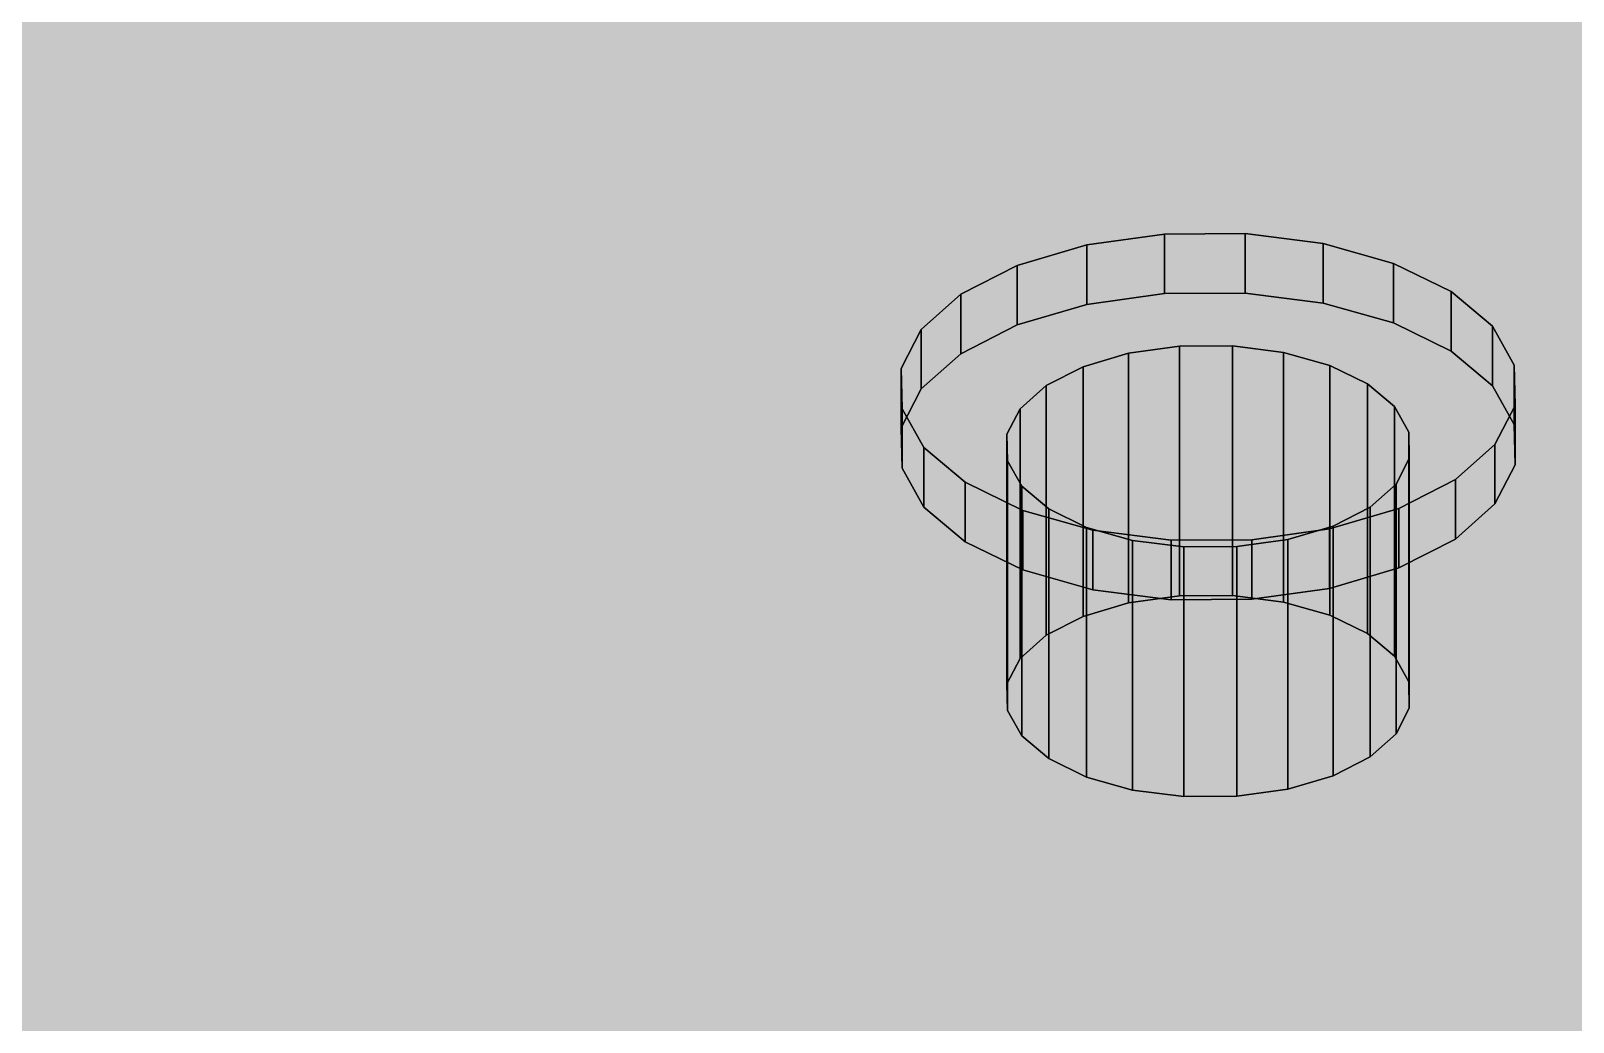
# Model space of a CAD drawing. Header units: millimetres. Extents: x 50 to 612415, y 2 to 4150.
# Drawn here: x 483311.5 to 483382.5, y 1696.2 to 1741.9 of the extents above; entities that cross this region are included whole.
import ezdxf

# ---------------------------------------------------------------- set-up
doc = ezdxf.new("R2010")
doc.units = ezdxf.units.MM
doc.layers.add('HATCH', color=8, linetype='Continuous', lineweight=9)
doc.layers.add('OUTLINE', color=7, linetype='Continuous', lineweight=25)

msp = doc.modelspace()

# ---------------------------------------------------------------- hatches: boundary and pattern name
at = {"layer": 'HATCH', "true_color": 0xccae87}
for points in [[(482236.051, 2326.54), (482234.576, 2327.262), (483589.466, 1560.596)], [(482234.576, 2327.262), (483374.383, 1641.252), (483587.4, 1561.607)], [(482234.576, 2327.262), (483587.4, 1561.607), (483589.466, 1560.596)], [(482486.559, 2232.6), (482236.051, 2326.54), (483589.466, 1560.596)], [(483589.466, 1555.118), (482234.576, 2321.783), (482236.051, 2321.061)], [(483587.4, 1556.128), (483374.383, 1635.773), (482234.576, 2321.783)], [(483589.466, 1555.118), (483587.4, 1556.128), (482234.576, 2321.783)], [(483589.466, 1555.118), (482236.051, 2321.061), (482486.559, 2227.121)], [(483248.203, 1946.983), (482486.559, 2232.6), (483589.466, 1560.596)], [(483589.466, 1555.118), (482486.559, 2227.121), (483248.203, 1941.505)], [(483213.536, 1761.563), (482871.935, 1889.664), (483587.4, 1556.128)], [(483587.4, 1549.28), (482871.935, 1882.816), (483213.536, 1754.715)], [(483213.536, 1754.715), (482871.935, 1882.816), (483587.4, 1549.28)], [(483587.4, 1546.541), (482871.935, 1880.076), (483213.536, 1751.976)], [(483213.536, 1751.976), (482871.935, 1880.076), (483587.4, 1546.541)], [(483587.4, 1545.856), (482871.935, 1879.392), (483213.536, 1751.291)], [(483213.536, 1751.291), (482871.935, 1879.392), (483587.4, 1545.856)], [(483826.707, 1796.287), (483219.399, 1760.812), (483589.466, 1555.118)], [(483826.707, 1789.439), (483219.399, 1753.964), (483589.466, 1548.27)], [(483589.466, 1548.27), (483219.399, 1753.964), (483826.707, 1789.439)], [(483589.466, 1545.53), (483219.399, 1751.225), (483826.707, 1786.7)], [(483807.226, 1765.577), (483219.399, 1751.225), (483589.466, 1545.53)], [(483807.226, 1764.892), (483219.399, 1750.54), (483589.466, 1544.846)], [(483589.466, 1544.846), (483219.399, 1750.54), (483807.226, 1764.892)], [(483215.335, 1761.057), (483213.536, 1761.563), (483589.466, 1555.118)], [(483213.536, 1761.563), (483587.4, 1556.128), (483589.466, 1555.118)], [(483807.226, 1761.468), (483219.399, 1747.116), (483589.466, 1541.422)], [(483589.466, 1541.422), (483219.399, 1747.116), (483807.226, 1761.468)], [(483217.335, 1760.801), (483215.335, 1761.057), (483589.466, 1555.118)], [(483219.399, 1760.812), (483217.335, 1760.801), (483589.466, 1555.118)], [(483589.466, 1535.943), (483219.399, 1741.638), (483807.226, 1755.99)], [(483215.335, 1754.209), (483213.536, 1754.715), (483589.466, 1548.27)], [(483589.466, 1548.27), (483213.536, 1754.715), (483215.335, 1754.209)], [(483213.536, 1754.715), (483587.4, 1549.28), (483589.466, 1548.27)], [(483589.466, 1548.27), (483587.4, 1549.28), (483213.536, 1754.715)], [(483217.335, 1753.953), (483215.335, 1754.209), (483589.466, 1548.27)], [(483589.466, 1548.27), (483215.335, 1754.209), (483217.335, 1753.953)], [(483219.399, 1753.964), (483217.335, 1753.953), (483589.466, 1548.27)], [(483589.466, 1548.27), (483217.335, 1753.953), (483219.399, 1753.964)], [(483215.335, 1751.47), (483213.536, 1751.976), (483589.466, 1545.53)], [(483589.466, 1545.53), (483213.536, 1751.976), (483215.335, 1751.47)], [(483213.536, 1751.976), (483587.4, 1546.541), (483589.466, 1545.53)], [(483589.466, 1545.53), (483587.4, 1546.541), (483213.536, 1751.976)], [(483217.335, 1751.214), (483215.335, 1751.47), (483589.466, 1545.53)], [(483589.466, 1545.53), (483215.335, 1751.47), (483217.335, 1751.214)], [(483215.335, 1750.785), (483213.536, 1751.291), (483589.466, 1544.846)], [(483589.466, 1544.846), (483213.536, 1751.291), (483215.335, 1750.785)], [(483213.536, 1751.291), (483587.4, 1545.856), (483589.466, 1544.846)], [(483589.466, 1544.846), (483587.4, 1545.856), (483213.536, 1751.291)], [(483217.335, 1750.529), (483215.335, 1750.785), (483589.466, 1544.846)], [(483589.466, 1544.846), (483215.335, 1750.785), (483217.335, 1750.529)], [(483219.399, 1751.225), (483217.335, 1751.214), (483589.466, 1545.53)], [(483589.466, 1545.53), (483217.335, 1751.214), (483219.399, 1751.225)], [(483219.399, 1750.54), (483217.335, 1750.529), (483589.466, 1544.846)], [(483589.466, 1544.846), (483217.335, 1750.529), (483219.399, 1750.54)]]:
    msp.add_hatch(color=43, dxfattribs=at).paths.add_polyline_path(points)
at = {"layer": 'HATCH', "true_color": 0xaeb3b7}
for points in [[(483363.662, 1729.795), (483360.084, 1729.294), (483360.084, 1732.034), (483363.662, 1732.534)], [(483370.977, 1729.354), (483367.378, 1729.815), (483367.378, 1732.555), (483370.977, 1732.094)], [(483364.356, 1715.864), (483362.01, 1715.536), (483362.01, 1727.04), (483364.356, 1727.368)], [(483369.151, 1715.575), (483366.791, 1715.877), (483366.791, 1727.382), (483369.151, 1727.079)], [(483360.373, 1716.145), (483363.973, 1715.684), (483363.973, 1718.423), (483360.373, 1718.885)], [(483367.688, 1715.705), (483371.267, 1716.205), (483371.267, 1718.944), (483367.688, 1718.444)], [(483362.2, 1706.916), (483364.559, 1706.613), (483364.559, 1718.118), (483362.2, 1718.42)], [(483366.995, 1706.627), (483369.341, 1706.955), (483369.341, 1718.46), (483366.995, 1718.131)]]:
    msp.add_hatch(color=253, dxfattribs=at).paths.add_polyline_path(points)
at = {"layer": 'HATCH', "true_color": 0xb7bcc0}
for points in [[(483371.267, 1718.944), (483363.662, 1732.534), (483360.084, 1732.034)], [(483371.267, 1718.944), (483367.378, 1732.555), (483363.662, 1732.534)], [(483371.267, 1718.944), (483370.977, 1732.094), (483367.378, 1732.555)], [(483371.267, 1718.944), (483360.084, 1732.034), (483356.887, 1731.087)], [(483371.267, 1718.944), (483374.215, 1731.182), (483370.977, 1732.094)], [(483371.267, 1718.944), (483356.887, 1731.087), (483354.289, 1729.759)], [(483371.267, 1718.944), (483376.871, 1729.883), (483374.215, 1731.182)], [(483371.267, 1718.944), (483354.289, 1729.759), (483352.466, 1728.14)], [(483360.084, 1729.294), (483363.662, 1729.795), (483371.267, 1716.205)], [(483363.662, 1729.795), (483367.378, 1729.815), (483371.267, 1716.205)], [(483367.378, 1729.815), (483370.977, 1729.354), (483371.267, 1716.205)], [(483371.267, 1718.944), (483378.765, 1728.285), (483376.871, 1729.883)], [(483356.887, 1728.348), (483360.084, 1729.294), (483371.267, 1716.205)], [(483370.977, 1729.354), (483374.215, 1728.443), (483371.267, 1716.205)], [(483371.267, 1718.944), (483352.466, 1728.14), (483351.544, 1726.34)], [(483354.289, 1727.02), (483356.887, 1728.348), (483371.267, 1716.205)], [(483374.215, 1728.443), (483376.871, 1727.144), (483371.267, 1716.205)], [(483371.267, 1718.944), (483379.766, 1726.496), (483378.765, 1728.285)], [(483369.341, 1718.46), (483364.356, 1727.368), (483362.01, 1727.04)], [(483369.341, 1718.46), (483366.791, 1727.382), (483364.356, 1727.368)], [(483369.341, 1718.46), (483369.151, 1727.079), (483366.791, 1727.382)], [(483352.466, 1725.401), (483354.289, 1727.02), (483371.267, 1716.205)], [(483369.341, 1718.46), (483362.01, 1727.04), (483359.914, 1726.42)], [(483369.341, 1718.46), (483371.274, 1726.482), (483369.151, 1727.079)], [(483376.871, 1727.144), (483378.765, 1725.545), (483371.267, 1716.205)], [(483371.267, 1718.944), (483351.544, 1726.34), (483351.585, 1724.483)], [(483369.341, 1718.46), (483359.914, 1726.42), (483358.211, 1725.549)], [(483369.341, 1718.46), (483373.015, 1725.631), (483371.274, 1726.482)], [(483371.267, 1718.944), (483379.807, 1724.638), (483379.766, 1726.496)], [(483351.544, 1723.601), (483352.466, 1725.401), (483371.267, 1716.205)], [(483369.341, 1718.46), (483358.211, 1725.549), (483357.016, 1724.488)], [(483369.341, 1718.46), (483374.256, 1724.583), (483373.015, 1725.631)], [(483378.765, 1725.545), (483379.766, 1723.756), (483371.267, 1716.205)], [(483371.267, 1718.944), (483351.585, 1724.483), (483352.586, 1722.694)], [(483369.341, 1718.46), (483357.016, 1724.488), (483356.412, 1723.308)], [(483369.341, 1718.46), (483374.912, 1723.41), (483374.256, 1724.583)], [(483371.267, 1718.944), (483378.884, 1722.838), (483379.807, 1724.638)], [(483351.585, 1721.743), (483351.544, 1723.601), (483371.267, 1716.205)], [(483369.341, 1718.46), (483356.412, 1723.308), (483356.438, 1722.09)], [(483369.341, 1718.46), (483374.939, 1722.192), (483374.912, 1723.41)], [(483379.766, 1723.756), (483379.807, 1721.899), (483371.267, 1716.205)], [(483371.267, 1718.944), (483352.586, 1722.694), (483354.479, 1721.095)], [(483371.267, 1718.944), (483377.062, 1721.219), (483378.884, 1722.838)], [(483352.586, 1719.954), (483351.585, 1721.743), (483371.267, 1716.205)], [(483369.341, 1718.46), (483356.438, 1722.09), (483357.095, 1720.917)], [(483369.341, 1718.46), (483374.335, 1721.012), (483374.939, 1722.192)], [(483379.807, 1721.899), (483378.884, 1720.099), (483371.267, 1716.205)], [(483371.267, 1718.944), (483354.479, 1721.095), (483357.135, 1719.796)], [(483369.341, 1718.46), (483357.095, 1720.917), (483358.336, 1719.869)], [(483369.341, 1718.46), (483373.14, 1719.951), (483374.335, 1721.012)], [(483371.267, 1718.944), (483374.464, 1719.891), (483377.062, 1721.219)], [(483354.479, 1718.356), (483352.586, 1719.954), (483371.267, 1716.205)], [(483371.267, 1718.944), (483357.135, 1719.796), (483360.373, 1718.885)], [(483369.341, 1718.46), (483358.336, 1719.869), (483360.077, 1719.018)], [(483369.341, 1718.46), (483371.437, 1719.08), (483373.14, 1719.951)], [(483378.884, 1720.099), (483377.062, 1718.48), (483371.267, 1716.205)], [(483369.341, 1718.46), (483360.077, 1719.018), (483362.2, 1718.42)], [(483371.267, 1718.944), (483360.373, 1718.885), (483363.973, 1718.423)], [(483371.267, 1718.944), (483363.973, 1718.423), (483367.688, 1718.444)], [(483357.135, 1717.057), (483354.479, 1718.356), (483371.267, 1716.205)], [(483369.341, 1718.46), (483362.2, 1718.42), (483364.559, 1718.118)], [(483369.341, 1718.46), (483364.559, 1718.118), (483366.995, 1718.131)], [(483377.062, 1718.48), (483374.464, 1717.152), (483371.267, 1716.205)], [(483360.373, 1716.145), (483357.135, 1717.057), (483371.267, 1716.205)], [(483363.973, 1715.684), (483360.373, 1716.145), (483371.267, 1716.205)], [(483367.688, 1715.705), (483363.973, 1715.684), (483371.267, 1716.205)], [(483359.914, 1714.915), (483362.01, 1715.536), (483369.341, 1706.955)], [(483362.01, 1715.536), (483364.356, 1715.864), (483369.341, 1706.955)], [(483364.356, 1715.864), (483366.791, 1715.877), (483369.341, 1706.955)], [(483366.791, 1715.877), (483369.151, 1715.575), (483369.341, 1706.955)], [(483369.151, 1715.575), (483371.274, 1714.977), (483369.341, 1706.955)], [(483358.211, 1714.044), (483359.914, 1714.915), (483369.341, 1706.955)], [(483371.274, 1714.977), (483373.015, 1714.126), (483369.341, 1706.955)], [(483357.016, 1712.983), (483358.211, 1714.044), (483369.341, 1706.955)], [(483373.015, 1714.126), (483374.256, 1713.078), (483369.341, 1706.955)], [(483356.412, 1711.803), (483357.016, 1712.983), (483369.341, 1706.955)], [(483374.256, 1713.078), (483374.912, 1711.905), (483369.341, 1706.955)], [(483356.438, 1710.585), (483356.412, 1711.803), (483369.341, 1706.955)], [(483374.912, 1711.905), (483374.939, 1710.687), (483369.341, 1706.955)], [(483357.095, 1709.413), (483356.438, 1710.585), (483369.341, 1706.955)], [(483374.939, 1710.687), (483374.335, 1709.507), (483369.341, 1706.955)], [(483358.336, 1708.365), (483357.095, 1709.413), (483369.341, 1706.955)], [(483374.335, 1709.507), (483373.14, 1708.446), (483369.341, 1706.955)], [(483360.077, 1707.513), (483358.336, 1708.365), (483369.341, 1706.955)], [(483373.14, 1708.446), (483371.437, 1707.575), (483369.341, 1706.955)], [(483362.2, 1706.916), (483360.077, 1707.513), (483369.341, 1706.955)], [(483364.559, 1706.613), (483362.2, 1706.916), (483369.341, 1706.955)], [(483366.995, 1706.627), (483364.559, 1706.613), (483369.341, 1706.955)]]:
    msp.add_hatch(color=9, dxfattribs=at).paths.add_polyline_path(points)
at = {"layer": 'HATCH', "true_color": 0xaeb4b7}
for points in [[(483367.378, 1729.815), (483363.662, 1729.795), (483363.662, 1732.534), (483367.378, 1732.555)], [(483366.791, 1715.877), (483364.356, 1715.864), (483364.356, 1727.368), (483366.791, 1727.382)], [(483363.973, 1715.684), (483367.688, 1715.705), (483367.688, 1718.444), (483363.973, 1718.423)], [(483364.559, 1706.613), (483366.995, 1706.627), (483366.995, 1718.131), (483364.559, 1718.118)]]:
    msp.add_hatch(color=253, dxfattribs=at).paths.add_polyline_path(points)
at = {"layer": 'HATCH', "true_color": 0xadb2b6}
for points in [[(483360.084, 1729.294), (483356.887, 1728.348), (483356.887, 1731.087), (483360.084, 1732.034)], [(483374.215, 1728.443), (483370.977, 1729.354), (483370.977, 1732.094), (483374.215, 1731.182)], [(483362.01, 1715.536), (483359.914, 1714.915), (483359.914, 1726.42), (483362.01, 1727.04)], [(483371.274, 1714.977), (483369.151, 1715.575), (483369.151, 1727.079), (483371.274, 1726.482)], [(483357.135, 1717.057), (483360.373, 1716.145), (483360.373, 1718.885), (483357.135, 1719.796)], [(483371.267, 1716.205), (483374.464, 1717.152), (483374.464, 1719.891), (483371.267, 1718.944)], [(483360.077, 1707.513), (483362.2, 1706.916), (483362.2, 1718.42), (483360.077, 1719.018)], [(483369.341, 1706.955), (483371.437, 1707.575), (483371.437, 1719.08), (483369.341, 1718.46)]]:
    msp.add_hatch(color=253, dxfattribs=at).paths.add_polyline_path(points)
at = {"layer": 'HATCH', "true_color": 0xabb0b4}
for points in [[(483356.887, 1728.348), (483354.289, 1727.02), (483354.289, 1729.759), (483356.887, 1731.087)], [(483376.871, 1727.144), (483374.215, 1728.443), (483374.215, 1731.182), (483376.871, 1729.883)], [(483359.914, 1714.915), (483358.211, 1714.044), (483358.211, 1725.549), (483359.914, 1726.42)], [(483373.015, 1714.126), (483371.274, 1714.977), (483371.274, 1726.482), (483373.015, 1725.631)], [(483354.479, 1718.356), (483357.135, 1717.057), (483357.135, 1719.796), (483354.479, 1721.095)], [(483374.464, 1717.152), (483377.062, 1718.48), (483377.062, 1721.219), (483374.464, 1719.891)], [(483358.336, 1708.365), (483360.077, 1707.513), (483360.077, 1719.018), (483358.336, 1719.869)], [(483371.437, 1707.575), (483373.14, 1708.446), (483373.14, 1719.951), (483371.437, 1719.08)]]:
    msp.add_hatch(color=253, dxfattribs=at).paths.add_polyline_path(points)
at = {"layer": 'HATCH', "true_color": 0xa8aeb1}
for points in [[(483354.289, 1727.02), (483352.466, 1725.401), (483352.466, 1728.14), (483354.289, 1729.759)], [(483358.211, 1714.044), (483357.016, 1712.983), (483357.016, 1724.488), (483358.211, 1725.549)], [(483377.062, 1718.48), (483378.884, 1720.099), (483378.884, 1722.838), (483377.062, 1721.219)], [(483373.14, 1708.446), (483374.335, 1709.507), (483374.335, 1721.012), (483373.14, 1719.951)]]:
    msp.add_hatch(color=253, dxfattribs=at).paths.add_polyline_path(points)
at = {"layer": 'HATCH', "true_color": 0xa9aeb1}
for points in [[(483378.765, 1725.545), (483376.871, 1727.144), (483376.871, 1729.883), (483378.765, 1728.285)], [(483374.256, 1713.078), (483373.015, 1714.126), (483373.015, 1725.631), (483374.256, 1724.583)], [(483352.586, 1719.954), (483354.479, 1718.356), (483354.479, 1721.095), (483352.586, 1722.694)], [(483357.095, 1709.413), (483358.336, 1708.365), (483358.336, 1719.869), (483357.095, 1720.917)]]:
    msp.add_hatch(color=253, dxfattribs=at).paths.add_polyline_path(points)
at = {"layer": 'HATCH', "true_color": 0xa6abae}
for points in [[(483352.466, 1725.401), (483351.544, 1723.601), (483351.544, 1726.34), (483352.466, 1728.14)], [(483379.766, 1723.756), (483378.765, 1725.545), (483378.765, 1728.285), (483379.766, 1726.496)], [(483351.585, 1721.743), (483352.586, 1719.954), (483352.586, 1722.694), (483351.585, 1724.483)], [(483357.016, 1712.983), (483356.412, 1711.803), (483356.412, 1723.308), (483357.016, 1724.488)], [(483374.912, 1711.905), (483374.256, 1713.078), (483374.256, 1724.583), (483374.912, 1723.41)], [(483378.884, 1720.099), (483379.807, 1721.899), (483379.807, 1724.638), (483378.884, 1722.838)], [(483356.438, 1710.585), (483357.095, 1709.413), (483357.095, 1720.917), (483356.438, 1722.09)], [(483374.335, 1709.507), (483374.939, 1710.687), (483374.939, 1722.192), (483374.335, 1721.012)]]:
    msp.add_hatch(color=253, dxfattribs=at).paths.add_polyline_path(points)
at = {"layer": 'HATCH', "true_color": 0xa3a8ab}
for points in [[(483351.544, 1723.601), (483351.585, 1721.743), (483351.585, 1724.483), (483351.544, 1726.34)], [(483379.807, 1721.899), (483379.766, 1723.756), (483379.766, 1726.496), (483379.807, 1724.638)], [(483356.412, 1711.803), (483356.438, 1710.585), (483356.438, 1722.09), (483356.412, 1723.308)], [(483374.939, 1710.687), (483374.912, 1711.905), (483374.912, 1723.41), (483374.939, 1722.192)]]:
    msp.add_hatch(color=253, dxfattribs=at).paths.add_polyline_path(points)

# ---------------------------------------------------------------- linework, layer by layer
at = {"layer": 'OUTLINE', "color": 139, "true_color": 0x42544a}
for p, q in [((483360.084, 1732.034), (483363.662, 1732.534)), ((483363.662, 1732.534), (483360.084, 1732.034)), ((483363.662, 1732.534), (483367.378, 1732.555)), ((483367.378, 1732.555), (483363.662, 1732.534)), ((483363.662, 1729.795), (483363.662, 1732.534)), ((483363.662, 1732.534), (483363.662, 1729.795)), ((483367.378, 1732.555), (483367.378, 1729.815)), ((483367.378, 1729.815), (483367.378, 1732.555)), ((483367.378, 1732.555), (483370.977, 1732.094)), ((483370.977, 1732.094), (483367.378, 1732.555)), ((483356.887, 1731.087), (483360.084, 1732.034)), ((483360.084, 1732.034), (483356.887, 1731.087)), ((483360.084, 1729.294), (483360.084, 1732.034)), ((483360.084, 1732.034), (483360.084, 1729.294)), ((483370.977, 1732.094), (483370.977, 1729.354)), ((483370.977, 1729.354), (483370.977, 1732.094)), ((483370.977, 1732.094), (483374.215, 1731.182)), ((483374.215, 1731.182), (483370.977, 1732.094)), ((483354.289, 1729.759), (483356.887, 1731.087)), ((483356.887, 1731.087), (483354.289, 1729.759)), ((483356.887, 1728.348), (483356.887, 1731.087)), ((483356.887, 1731.087), (483356.887, 1728.348)), ((483374.215, 1731.182), (483374.215, 1728.443)), ((483374.215, 1728.443), (483374.215, 1731.182)), ((483374.215, 1731.182), (483376.871, 1729.883)), ((483376.871, 1729.883), (483374.215, 1731.182)), ((483352.466, 1728.14), (483354.289, 1729.759)), ((483354.289, 1729.759), (483352.466, 1728.14)), ((483354.289, 1727.02), (483354.289, 1729.759)), ((483354.289, 1729.759), (483354.289, 1727.02)), ((483363.662, 1729.795), (483360.084, 1729.294)), ((483360.084, 1729.294), (483363.662, 1729.795)), ((483367.378, 1729.815), (483363.662, 1729.795)), ((483363.662, 1729.795), (483367.378, 1729.815)), ((483370.977, 1729.354), (483367.378, 1729.815)), ((483367.378, 1729.815), (483370.977, 1729.354)), ((483376.871, 1729.883), (483376.871, 1727.144)), ((483376.871, 1727.144), (483376.871, 1729.883)), ((483376.871, 1729.883), (483378.765, 1728.285)), ((483378.765, 1728.285), (483376.871, 1729.883)), ((483360.084, 1729.294), (483356.887, 1728.348)), ((483356.887, 1728.348), (483360.084, 1729.294)), ((483374.215, 1728.443), (483370.977, 1729.354)), ((483370.977, 1729.354), (483374.215, 1728.443)), ((483351.544, 1726.34), (483352.466, 1728.14)), ((483352.466, 1728.14), (483351.544, 1726.34)), ((483352.466, 1725.401), (483352.466, 1728.14)), ((483352.466, 1728.14), (483352.466, 1725.401)), ((483356.887, 1728.348), (483354.289, 1727.02)), ((483354.289, 1727.02), (483356.887, 1728.348)), ((483376.871, 1727.144), (483374.215, 1728.443)), ((483374.215, 1728.443), (483376.871, 1727.144)), ((483378.765, 1728.285), (483378.765, 1725.545)), ((483378.765, 1725.545), (483378.765, 1728.285)), ((483378.765, 1728.285), (483379.766, 1726.496)), ((483379.766, 1726.496), (483378.765, 1728.285)), ((483362.01, 1727.04), (483364.356, 1727.368)), ((483364.356, 1727.368), (483362.01, 1727.04)), ((483364.356, 1727.368), (483366.791, 1727.382)), ((483366.791, 1727.382), (483364.356, 1727.368)), ((483364.356, 1715.864), (483364.356, 1727.368)), ((483364.356, 1727.368), (483364.356, 1715.864)), ((483366.791, 1727.382), (483366.791, 1715.877)), ((483366.791, 1715.877), (483366.791, 1727.382)), ((483366.791, 1727.382), (483369.151, 1727.079)), ((483369.151, 1727.079), (483366.791, 1727.382)), ((483354.289, 1727.02), (483352.466, 1725.401)), ((483352.466, 1725.401), (483354.289, 1727.02)), ((483359.914, 1726.42), (483362.01, 1727.04)), ((483362.01, 1727.04), (483359.914, 1726.42)), ((483362.01, 1715.536), (483362.01, 1727.04)), ((483362.01, 1727.04), (483362.01, 1715.536)), ((483369.151, 1727.079), (483369.151, 1715.575)), ((483369.151, 1715.575), (483369.151, 1727.079)), ((483369.151, 1727.079), (483371.274, 1726.482)), ((483371.274, 1726.482), (483369.151, 1727.079)), ((483378.765, 1725.545), (483376.871, 1727.144)), ((483376.871, 1727.144), (483378.765, 1725.545)), ((483351.544, 1723.601), (483351.544, 1726.34)), ((483351.585, 1724.483), (483351.544, 1726.34)), ((483351.544, 1726.34), (483351.544, 1723.601)), ((483351.544, 1726.34), (483351.585, 1724.483)), ((483358.211, 1725.549), (483359.914, 1726.42)), ((483359.914, 1726.42), (483358.211, 1725.549)), ((483359.914, 1714.915), (483359.914, 1726.42)), ((483359.914, 1726.42), (483359.914, 1714.915)), ((483371.274, 1726.482), (483371.274, 1714.977)), ((483371.274, 1714.977), (483371.274, 1726.482)), ((483371.274, 1726.482), (483373.015, 1725.631)), ((483373.015, 1725.631), (483371.274, 1726.482)), ((483379.766, 1726.496), (483379.766, 1723.756)), ((483379.766, 1723.756), (483379.766, 1726.496)), ((483379.766, 1726.496), (483379.807, 1724.638)), ((483379.807, 1724.638), (483379.766, 1726.496)), ((483352.466, 1725.401), (483351.544, 1723.601)), ((483351.544, 1723.601), (483352.466, 1725.401)), ((483357.016, 1724.488), (483358.211, 1725.549)), ((483358.211, 1725.549), (483357.016, 1724.488)), ((483358.211, 1714.044), (483358.211, 1725.549)), ((483358.211, 1725.549), (483358.211, 1714.044)), ((483373.015, 1725.631), (483373.015, 1714.126)), ((483373.015, 1714.126), (483373.015, 1725.631)), ((483373.015, 1725.631), (483374.256, 1724.583)), ((483374.256, 1724.583), (483373.015, 1725.631)), ((483379.766, 1723.756), (483378.765, 1725.545)), ((483378.765, 1725.545), (483379.766, 1723.756)), ((483351.585, 1721.743), (483351.585, 1724.483)), ((483352.586, 1722.694), (483351.585, 1724.483)), ((483351.585, 1724.483), (483351.585, 1721.743)), ((483351.585, 1724.483), (483352.586, 1722.694)), ((483356.412, 1723.308), (483357.016, 1724.488)), ((483357.016, 1724.488), (483356.412, 1723.308)), ((483357.016, 1712.983), (483357.016, 1724.488)), ((483357.016, 1724.488), (483357.016, 1712.983)), ((483374.256, 1724.583), (483374.256, 1713.078)), ((483374.256, 1713.078), (483374.256, 1724.583)), ((483374.256, 1724.583), (483374.912, 1723.41)), ((483374.912, 1723.41), (483374.256, 1724.583)), ((483379.807, 1724.638), (483378.884, 1722.838)), ((483378.884, 1722.838), (483379.807, 1724.638)), ((483379.807, 1724.638), (483379.807, 1721.899)), ((483379.807, 1721.899), (483379.807, 1724.638)), ((483351.544, 1723.601), (483351.585, 1721.743)), ((483351.585, 1721.743), (483351.544, 1723.601)), ((483356.412, 1711.803), (483356.412, 1723.308)), ((483356.438, 1722.09), (483356.412, 1723.308)), ((483356.412, 1723.308), (483356.412, 1711.803)), ((483356.412, 1723.308), (483356.438, 1722.09)), ((483374.912, 1723.41), (483374.912, 1711.905)), ((483374.912, 1711.905), (483374.912, 1723.41)), ((483374.912, 1723.41), (483374.939, 1722.192)), ((483374.939, 1722.192), (483374.912, 1723.41)), ((483379.807, 1721.899), (483379.766, 1723.756)), ((483379.766, 1723.756), (483379.807, 1721.899)), ((483352.586, 1719.954), (483352.586, 1722.694)), ((483354.479, 1721.095), (483352.586, 1722.694)), ((483352.586, 1722.694), (483352.586, 1719.954)), ((483352.586, 1722.694), (483354.479, 1721.095)), ((483378.884, 1722.838), (483377.062, 1721.219)), ((483377.062, 1721.219), (483378.884, 1722.838)), ((483378.884, 1722.838), (483378.884, 1720.099)), ((483378.884, 1720.099), (483378.884, 1722.838)), ((483351.585, 1721.743), (483352.586, 1719.954)), ((483352.586, 1719.954), (483351.585, 1721.743)), ((483356.438, 1710.585), (483356.438, 1722.09)), ((483357.095, 1720.917), (483356.438, 1722.09)), ((483356.438, 1722.09), (483356.438, 1710.585)), ((483356.438, 1722.09), (483357.095, 1720.917)), ((483374.939, 1722.192), (483374.335, 1721.012)), ((483374.335, 1721.012), (483374.939, 1722.192)), ((483374.939, 1722.192), (483374.939, 1710.687)), ((483374.939, 1710.687), (483374.939, 1722.192)), ((483378.884, 1720.099), (483379.807, 1721.899)), ((483379.807, 1721.899), (483378.884, 1720.099)), ((483354.479, 1718.356), (483354.479, 1721.095)), ((483357.135, 1719.796), (483354.479, 1721.095)), ((483354.479, 1721.095), (483354.479, 1718.356)), ((483354.479, 1721.095), (483357.135, 1719.796)), ((483357.095, 1709.413), (483357.095, 1720.917)), ((483358.336, 1719.869), (483357.095, 1720.917)), ((483357.095, 1720.917), (483357.095, 1709.413)), ((483357.095, 1720.917), (483358.336, 1719.869)), ((483374.335, 1721.012), (483373.14, 1719.951)), ((483373.14, 1719.951), (483374.335, 1721.012)), ((483374.335, 1721.012), (483374.335, 1709.507)), ((483374.335, 1709.507), (483374.335, 1721.012)), ((483377.062, 1721.219), (483374.464, 1719.891)), ((483374.464, 1719.891), (483377.062, 1721.219)), ((483377.062, 1721.219), (483377.062, 1718.48)), ((483377.062, 1718.48), (483377.062, 1721.219)), ((483352.586, 1719.954), (483354.479, 1718.356)), ((483354.479, 1718.356), (483352.586, 1719.954)), ((483357.135, 1717.057), (483357.135, 1719.796)), ((483360.373, 1718.885), (483357.135, 1719.796)), ((483357.135, 1719.796), (483357.135, 1717.057)), ((483357.135, 1719.796), (483360.373, 1718.885)), ((483358.336, 1708.365), (483358.336, 1719.869)), ((483360.077, 1719.018), (483358.336, 1719.869)), ((483358.336, 1719.869), (483358.336, 1708.365)), ((483358.336, 1719.869), (483360.077, 1719.018)), ((483371.267, 1718.944), (483374.464, 1719.891)), ((483374.464, 1719.891), (483371.267, 1718.944)), ((483373.14, 1719.951), (483371.437, 1719.08)), ((483371.437, 1719.08), (483373.14, 1719.951)), ((483373.14, 1719.951), (483373.14, 1708.446)), ((483373.14, 1708.446), (483373.14, 1719.951)), ((483374.464, 1719.891), (483374.464, 1717.152)), ((483374.464, 1717.152), (483374.464, 1719.891)), ((483377.062, 1718.48), (483378.884, 1720.099)), ((483378.884, 1720.099), (483377.062, 1718.48)), ((483360.077, 1707.513), (483360.077, 1719.018)), ((483362.2, 1718.42), (483360.077, 1719.018)), ((483360.077, 1719.018), (483360.077, 1707.513)), ((483360.077, 1719.018), (483362.2, 1718.42)), ((483360.373, 1716.145), (483360.373, 1718.885)), ((483363.973, 1718.423), (483360.373, 1718.885)), ((483360.373, 1718.885), (483360.373, 1716.145)), ((483360.373, 1718.885), (483363.973, 1718.423)), ((483371.267, 1718.944), (483367.688, 1718.444)), ((483367.688, 1718.444), (483371.267, 1718.944)), ((483371.437, 1719.08), (483369.341, 1718.46)), ((483369.341, 1718.46), (483371.437, 1719.08)), ((483371.267, 1718.944), (483371.267, 1716.205)), ((483371.267, 1716.205), (483371.267, 1718.944)), ((483371.437, 1719.08), (483371.437, 1707.575)), ((483371.437, 1707.575), (483371.437, 1719.08)), ((483354.479, 1718.356), (483357.135, 1717.057)), ((483357.135, 1717.057), (483354.479, 1718.356)), ((483362.2, 1706.916), (483362.2, 1718.42)), ((483364.559, 1718.118), (483362.2, 1718.42)), ((483362.2, 1718.42), (483362.2, 1706.916)), ((483362.2, 1718.42), (483364.559, 1718.118)), ((483367.688, 1718.444), (483363.973, 1718.423)), ((483363.973, 1718.423), (483367.688, 1718.444)), ((483363.973, 1715.684), (483363.973, 1718.423)), ((483363.973, 1718.423), (483363.973, 1715.684)), ((483366.995, 1718.131), (483364.559, 1718.118)), ((483364.559, 1718.118), (483366.995, 1718.131)), ((483364.559, 1706.613), (483364.559, 1718.118)), ((483364.559, 1718.118), (483364.559, 1706.613)), ((483369.341, 1718.46), (483366.995, 1718.131)), ((483366.995, 1718.131), (483369.341, 1718.46)), ((483366.995, 1718.131), (483366.995, 1706.627)), ((483366.995, 1706.627), (483366.995, 1718.131)), ((483367.688, 1718.444), (483367.688, 1715.705)), ((483367.688, 1715.705), (483367.688, 1718.444)), ((483369.341, 1718.46), (483369.341, 1706.955)), ((483369.341, 1706.955), (483369.341, 1718.46)), ((483374.464, 1717.152), (483377.062, 1718.48)), ((483377.062, 1718.48), (483374.464, 1717.152)), ((483360.373, 1716.145), (483357.135, 1717.057)), ((483357.135, 1717.057), (483360.373, 1716.145)), ((483374.464, 1717.152), (483371.267, 1716.205)), ((483371.267, 1716.205), (483374.464, 1717.152)), ((483363.973, 1715.684), (483360.373, 1716.145)), ((483360.373, 1716.145), (483363.973, 1715.684)), ((483371.267, 1716.205), (483367.688, 1715.705)), ((483367.688, 1715.705), (483371.267, 1716.205)), ((483362.01, 1715.536), (483359.914, 1714.915)), ((483359.914, 1714.915), (483362.01, 1715.536)), ((483364.356, 1715.864), (483362.01, 1715.536)), ((483362.01, 1715.536), (483364.356, 1715.864)), ((483367.688, 1715.705), (483363.973, 1715.684)), ((483363.973, 1715.684), (483367.688, 1715.705)), ((483366.791, 1715.877), (483364.356, 1715.864)), ((483364.356, 1715.864), (483366.791, 1715.877)), ((483369.151, 1715.575), (483366.791, 1715.877)), ((483366.791, 1715.877), (483369.151, 1715.575)), ((483371.274, 1714.977), (483369.151, 1715.575)), ((483369.151, 1715.575), (483371.274, 1714.977)), ((483359.914, 1714.915), (483358.211, 1714.044)), ((483358.211, 1714.044), (483359.914, 1714.915)), ((483373.015, 1714.126), (483371.274, 1714.977)), ((483371.274, 1714.977), (483373.015, 1714.126)), ((483358.211, 1714.044), (483357.016, 1712.983)), ((483357.016, 1712.983), (483358.211, 1714.044)), ((483374.256, 1713.078), (483373.015, 1714.126)), ((483373.015, 1714.126), (483374.256, 1713.078)), ((483356.412, 1711.803), (483357.016, 1712.983)), ((483357.016, 1712.983), (483356.412, 1711.803)), ((483374.256, 1713.078), (483374.912, 1711.905)), ((483374.912, 1711.905), (483374.256, 1713.078)), ((483356.438, 1710.585), (483356.412, 1711.803)), ((483356.412, 1711.803), (483356.438, 1710.585)), ((483374.912, 1711.905), (483374.939, 1710.687)), ((483374.939, 1710.687), (483374.912, 1711.905)), ((483357.095, 1709.413), (483356.438, 1710.585)), ((483356.438, 1710.585), (483357.095, 1709.413)), ((483374.939, 1710.687), (483374.335, 1709.507)), ((483374.335, 1709.507), (483374.939, 1710.687)), ((483358.336, 1708.365), (483357.095, 1709.413)), ((483357.095, 1709.413), (483358.336, 1708.365)), ((483374.335, 1709.507), (483373.14, 1708.446)), ((483373.14, 1708.446), (483374.335, 1709.507)), ((483360.077, 1707.513), (483358.336, 1708.365)), ((483358.336, 1708.365), (483360.077, 1707.513)), ((483373.14, 1708.446), (483371.437, 1707.575)), ((483371.437, 1707.575), (483373.14, 1708.446)), ((483362.2, 1706.916), (483360.077, 1707.513)), ((483360.077, 1707.513), (483362.2, 1706.916)), ((483371.437, 1707.575), (483369.341, 1706.955)), ((483369.341, 1706.955), (483371.437, 1707.575)), ((483364.559, 1706.613), (483362.2, 1706.916)), ((483362.2, 1706.916), (483364.559, 1706.613)), ((483369.341, 1706.955), (483366.995, 1706.627)), ((483366.995, 1706.627), (483369.341, 1706.955)), ((483366.995, 1706.627), (483364.559, 1706.613)), ((483364.559, 1706.613), (483366.995, 1706.627))]:
    msp.add_line(p, q, dxfattribs=at)

doc.saveas('drawing.dxf')
